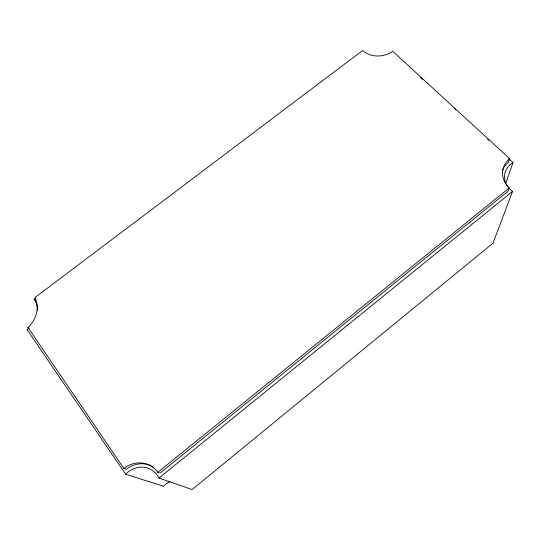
<?xml version="1.0" encoding="UTF-8"?>
<svg xmlns="http://www.w3.org/2000/svg" width="540" height="540" viewBox="0 0 540 540"><rect width="100%" height="100%" fill="white"/><g stroke="black" fill="none" stroke-linecap="round" stroke-linejoin="round"><path stroke-width="0.81" d="M151.45 465.919A26.568 24.118 -65.3 0 0 126.441 469.253L123.863 468.484L27.972 327.456A26.095 22.16 -44.2 0 0 34.979 297.56L362.63 50.49A21.485 17.705 -6.6 0 0 392.675 51.253L509.686 158.706L508.383 162.358A24.07 20.702 9.3 0 0 502.625 170.161M505.805 183.134L513 162.641L508.66 158.652M123.863 468.484L123.944 468.41A26.845 24.347 -65.1 0 1 157.754 472.237L159.989 473.141L507.944 191.309L509.099 187.859A24.3 20.858 9.1 0 1 509.605 158.76L509.686 158.706M508.606 187.765A20.905 17.982 9.3 0 0 512.548 191.417L493.007 243.155L192.105 489.571L159.03 478.062A23.078 20.945 -65.3 0 0 125.631 474.242L27 329.495A22.768 19.373 -44.3 0 0 28.782 328.05M159.03 478.062L512.548 191.417M157.808 472.331L509.18 187.927M37.409 310.554A22.768 19.373 -44.3 0 0 34.094 299.228L35.444 298.215M125.631 474.242L163.586 486.257A19.514 17.955 -69.4 0 1 170.073 481.68M27.729 327.665L28.998 328.489M34.094 299.228L35.438 300.226M420.633 77.672L422.496 79.387M454.106 108.466L455.348 109.607M487.586 139.259L488.822 140.4M508.14 187.178A20.905 17.982 9.3 0 1 513 162.641M152.111 466.25A26.568 24.118 -65.3 0 1 153.4 466.979"/></g></svg>
